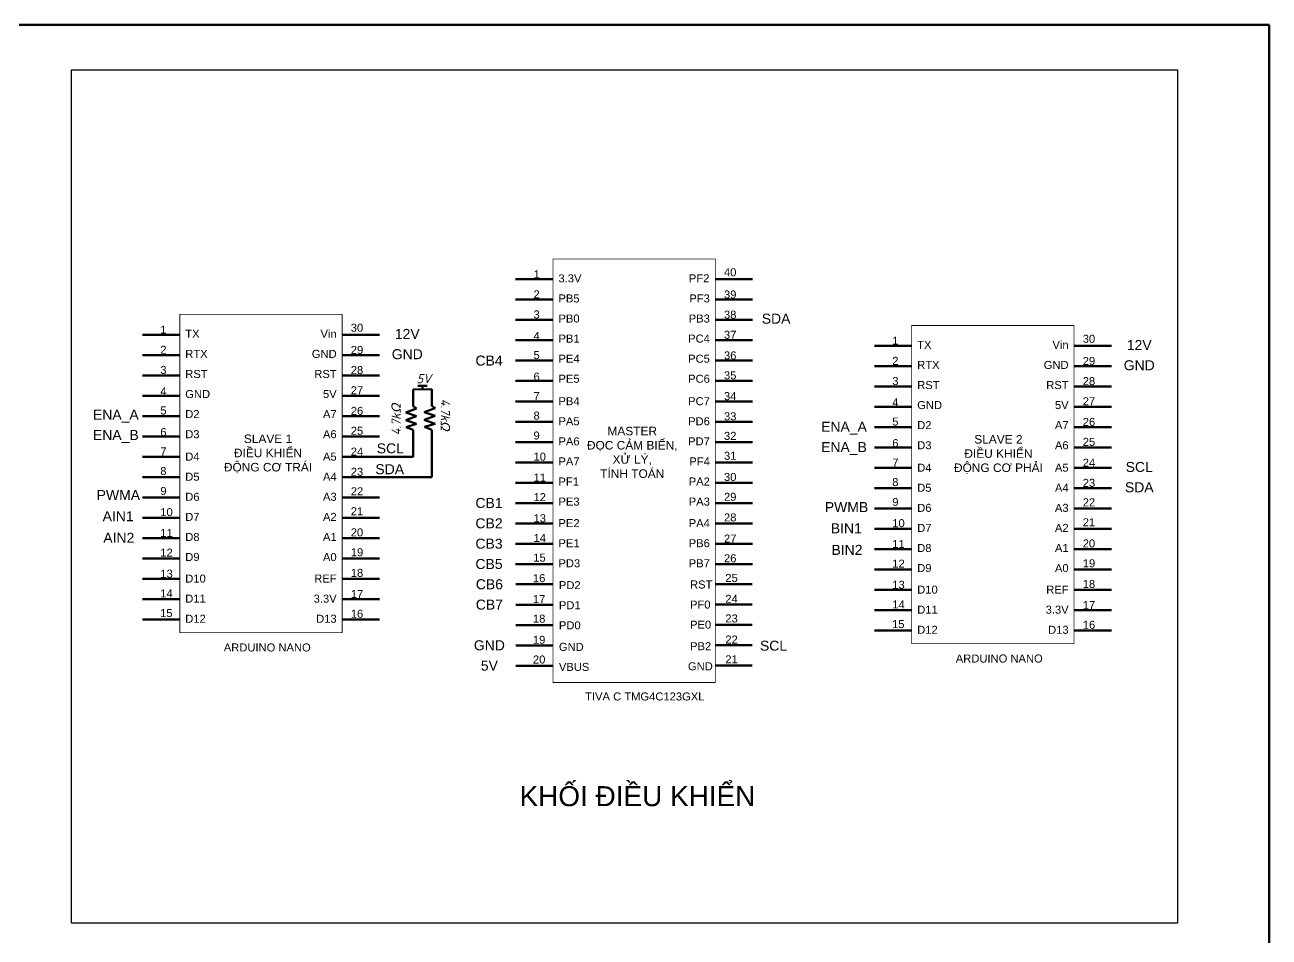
# Model space of a CAD drawing. Header units: millimetres. Extents: x 930 to 2078, y -166 to 631.
# Drawn here: x 1480 to 2078, y 193 to 631 of the extents above; entities that cross this region are included whole.
import ezdxf

# ---------------------------------------------------------------- set-up
doc = ezdxf.new("R2010")
doc.units = ezdxf.units.MM
for name, color, linetype, lineweight in [('Chu', 50, 'Continuous', 25), ('net dam', 7, 'Continuous', 50), ('Sheet', 255, 'Continuous', 50)]:
    doc.layers.add(name, color=color, linetype=linetype, lineweight=lineweight)
doc.styles.add('Sample', font='', dxfattribs={"height": 3.5})
doc.styles.add('TCVN', font='', dxfattribs={"height": 3.5})
doc.styles.get('Sample').set_extended_font_data('TCVN 7284', italic=True)
doc.styles.get('TCVN').set_extended_font_data('TCVN 7284', italic=True)

msp = doc.modelspace()

# ---------------------------------------------------------------- linework, layer by layer
at = {"color": 7, "linetype": 'Continuous', "lineweight": 70}
for q in [(930.33, 630.8), (2077.9, -166.08)]:
    msp.add_line((2077.9, 630.8), q, dxfattribs=at)
at = {"linetype": 'Continuous'}
msp.add_lwpolyline([(1502.57, 609.22), (2033.85, 609.22), (2033.85, 199.3), (1502.57, 199.3)], close=True, dxfattribs=at)
at = {"layer": 'net dam'}
for p, q in [((1733.68, 508.61), (1715.91, 508.61)), ((1812, 508.61), (1829.77, 508.61)), ((1733.68, 498.85), (1715.91, 498.85)), ((1812, 498.85), (1829.77, 498.85)), ((1733.68, 489.08), (1715.91, 489.08)), ((1812, 489.08), (1829.77, 489.08)), ((1554.38, 481.98), (1536.61, 481.98)), ((1632.7, 481.98), (1650.47, 481.98)), ((1733.68, 479.31), (1715.91, 479.31)), ((1812, 479.31), (1829.77, 479.31)), ((1906.04, 476.67), (1888.27, 476.67)), ((1984.36, 476.67), (2002.13, 476.67)), ((1554.38, 472.22), (1536.61, 472.22)), ((1632.7, 472.22), (1650.47, 472.22)), ((1733.68, 469.54), (1715.91, 469.54)), ((1812, 469.54), (1829.77, 469.54)), ((1906.04, 466.91), (1888.27, 466.91)), ((1984.36, 466.91), (2002.13, 466.91)), ((1554.38, 462.45), (1536.61, 462.45)), ((1632.7, 462.45), (1650.47, 462.45)), ((1666.72, 455.67), (1666.72, 447.73)), ((1671.15, 457.48), (1671.17, 455.73)), ((1675.57, 455.79), (1675.57, 447.84)), ((1733.68, 459.77), (1715.91, 459.77)), ((1812, 459.77), (1829.77, 459.77)), ((1906.04, 457.14), (1888.27, 457.14)), ((1984.36, 457.14), (2002.13, 457.14)), ((1554.38, 452.68), (1536.61, 452.68)), ((1632.7, 452.68), (1650.47, 452.68)), ((1733.68, 450), (1715.91, 450)), ((1812, 450), (1829.77, 450)), ((1554.38, 442.91), (1536.61, 442.91)), ((1632.7, 442.91), (1650.47, 442.91)), ((1663.08, 444.68), (1668.33, 446.59)), ((1668.33, 442.86), (1663.08, 444.68)), ((1663.08, 440.94), (1668.33, 442.86)), ((1668.33, 446.59), (1666.72, 447.73)), ((1671.93, 444.79), (1677.18, 446.7)), ((1677.18, 442.97), (1671.93, 444.79)), ((1671.93, 441.06), (1677.18, 442.97)), ((1677.18, 446.7), (1675.57, 447.84)), ((1906.04, 447.37), (1888.27, 447.37)), ((1984.36, 447.37), (2002.13, 447.37)), ((1668.33, 439.12), (1663.08, 440.94)), ((1663.3, 437.62), (1668.33, 439.12)), ((1666.72, 436.27), (1663.3, 437.62)), ((1677.18, 439.24), (1671.93, 441.06)), ((1672.15, 437.74), (1677.18, 439.24)), ((1675.57, 436.39), (1672.15, 437.74)), ((1675.57, 436.39), (1675.57, 413.6)), ((1733.68, 440.23), (1715.91, 440.23)), ((1812, 440.23), (1829.77, 440.23)), ((1906.04, 437.6), (1888.27, 437.6)), ((1984.36, 437.6), (2002.13, 437.6)), ((1554.38, 433.14), (1536.61, 433.14)), ((1632.7, 433.14), (1650.47, 433.14)), ((1666.72, 436.27), (1666.72, 423.37)), ((1733.68, 430.46), (1715.91, 430.46)), ((1812, 430.46), (1829.77, 430.46)), ((1906.04, 427.83), (1888.27, 427.83)), ((1984.36, 427.83), (2002.13, 427.83)), ((1554.38, 423.37), (1536.61, 423.37)), ((1632.7, 423.37), (1666.72, 423.37)), ((1733.68, 420.69), (1715.91, 420.69)), ((1812, 420.69), (1829.77, 420.69)), ((1554.38, 413.6), (1536.61, 413.6)), ((1632.7, 413.6), (1675.57, 413.6)), ((1906.04, 418.06), (1888.27, 418.06)), ((1984.36, 418.06), (2002.13, 418.06)), ((1733.68, 410.92), (1715.91, 410.92)), ((1812, 410.92), (1829.77, 410.92)), ((1906.04, 408.29), (1888.27, 408.29)), ((1984.36, 408.29), (2002.13, 408.29)), ((1554.38, 403.83), (1536.61, 403.83)), ((1632.7, 403.83), (1650.47, 403.83)), ((1733.68, 401.15), (1715.91, 401.15)), ((1812, 401.15), (1829.77, 401.15)), ((1906.04, 398.52), (1888.27, 398.52)), ((1984.36, 398.52), (2002.13, 398.52)), ((1554.38, 394.06), (1536.61, 394.06)), ((1632.7, 394.06), (1650.47, 394.06)), ((1733.68, 391.38), (1715.91, 391.38)), ((1812, 391.38), (1829.77, 391.38)), ((1906.04, 388.75), (1888.27, 388.75)), ((1984.36, 388.75), (2002.13, 388.75)), ((1554.38, 384.29), (1536.61, 384.29)), ((1632.7, 384.29), (1650.47, 384.29)), ((1733.68, 381.61), (1715.91, 381.61)), ((1812, 381.61), (1829.77, 381.61)), ((1906.04, 378.98), (1888.27, 378.98)), ((1984.36, 378.98), (2002.13, 378.98)), ((1554.38, 374.52), (1536.61, 374.52)), ((1632.7, 374.52), (1650.47, 374.52)), ((1733.68, 371.84), (1715.91, 371.84)), ((1812, 371.84), (1829.77, 371.84)), ((1554.38, 364.75), (1536.61, 364.75)), ((1632.7, 364.75), (1650.47, 364.75)), ((1906.04, 369.21), (1888.27, 369.21)), ((1984.36, 369.21), (2002.13, 369.21)), ((1733.84, 362.11), (1716.07, 362.11)), ((1829.61, 362.22), (1811.84, 362.22)), ((1906.04, 359.44), (1888.27, 359.44)), ((1984.36, 359.44), (2002.13, 359.44)), ((1554.38, 354.98), (1536.61, 354.98)), ((1632.7, 354.98), (1650.47, 354.98)), ((1733.84, 352.34), (1716.07, 352.34)), ((1829.61, 352.45), (1811.84, 352.45)), ((1906.04, 349.67), (1888.27, 349.67)), ((1984.36, 349.67), (2002.13, 349.67)), ((1554.38, 345.21), (1536.61, 345.21)), ((1632.7, 345.21), (1650.47, 345.21)), ((1733.84, 342.57), (1716.07, 342.57)), ((1829.61, 342.68), (1811.84, 342.68)), ((1906.04, 339.9), (1888.27, 339.9)), ((1984.36, 339.9), (2002.13, 339.9)), ((1733.84, 332.8), (1716.07, 332.8)), ((1829.61, 332.91), (1811.84, 332.91)), ((1733.84, 323.03), (1716.07, 323.03)), ((1829.61, 323.14), (1811.84, 323.14))]:
    msp.add_line(p, q, dxfattribs=at)
at = {"layer": 'net dam', "const_width": 0.381}
for points in [[(1733.84, 518.39), (1811.84, 518.39), (1811.84, 314.98), (1733.84, 314.98), (1733.84, 518.39)], [(1554.54, 491.76), (1632.54, 491.76), (1632.54, 338.94), (1554.54, 338.94), (1554.54, 491.76)], [(1906.21, 486.45), (1984.2, 486.45), (1984.2, 333.63), (1906.21, 333.63), (1906.21, 486.45)]]:
    msp.add_lwpolyline(points, dxfattribs=at)
at = {"layer": 'Sheet'}
for p, q in [((1666.72, 455.67), (1675.57, 455.79)), ((1668.93, 457.45), (1673.36, 457.51))]:
    msp.add_line(p, q, dxfattribs=at)

# ---------------------------------------------------------------- texts
at = {"layer": 'Chu', "style": 'TCVN'}
msp.add_text('5V', height=4.437, dxfattribs=at).set_placement((1668.39, 458.68))
for rotation, p in [(90, (1660.7, 433.73)), (270, (1679.94, 451.19))]:
    msp.add_text('4.7kΩ', height=4.437, rotation=rotation, dxfattribs=at).set_placement(p)
at = {"layer": 'Chu'}
for s, width, gutter_width, heights, insert, char_height, attachment_point in [('{\\fArial|b0|i0|c0|p34;1}', 11.4231, 3.85, [0], (1724.49, 512.99), 3.8462, 1), ('{\\fArial|b0|i0|c0|p34;3.3V}', 11.4231, 3.85, [0], (1736.47, 510.99), 3.8462, 1), ('{\\fArial|b0|i0|c0|p34;PF2}', 11.4231, 3.85, [0], (1808.97, 510.99), 3.8462, 3), ('{\\fArial|b0|i0|c0|p34;40}', 11.4231, 3.85, [0], (1821.97, 513.91), 3.8462, 3), ('{\\fArial|b0|i0|c0|p34;2}', 11.4231, 3.85, [0], (1724.49, 503.31), 3.8462, 1), ('{\\fArial|b0|i0|c0|p34;39}', 11.4231, 3.85, [0], (1821.97, 503.24), 3.8462, 3), ('{\\fArial|b0|i0|c0|p34;PB5}', 11.4231, 3.85, [0], (1736.47, 501.35), 3.8462, 1), ('{\\fArial|b0|i0|c0|p34;PF3}', 11.4231, 3.85, [0], (1809.21, 501.35), 3.8462, 3), ('{\\fArial|b0|i0|c0|p34;3}', 11.4231, 3.85, [0], (1724.49, 493.64), 3.8462, 1), ('{\\fArial|b0|i0|c0|p34;PB0}', 11.4231, 3.85, [0], (1736.47, 491.7), 3.8462, 1), ('{\\fArial|b0|i0|c0|p34;PB3}', 11.4231, 3.85, [0], (1809.21, 491.7), 3.8462, 3), ('{\\fArial|b0|i0|c0|p34;38}', 11.4231, 3.85, [0], (1821.97, 493.57), 3.8462, 3), ('{\\fArial|b0|i0|c0|p34;1}', 11.4231, 3.85, [0], (1545.19, 486.36), 3.8462, 1), ('{\\fArial|b0|i0|c0|p34;TX}', 11.4231, 3.85, [0], (1557.17, 484.36), 3.8462, 1), ('{\\fArial|b0|i0|c0|p34;Vin}', 11.4231, 3.85, [0], (1629.91, 484.36), 3.8462, 3), ('{\\fArial|b0|i0|c0|p34;30}', 11.4231, 3.85, [0], (1642.67, 487.28), 3.8462, 3), ('{\\fArial|b0|i0|c0|p34;4}', 11.4231, 3.85, [0], (1724.49, 483.35), 3.8462, 1), ('{\\fArial|b0|i0|c0|p34;PB1}', 11.4231, 3.85, [0], (1736.47, 482.06), 3.8462, 1), ('{\\fArial|b0|i0|c0|p34;PC4}', 11.4231, 3.85, [0], (1809.21, 482.06), 3.8462, 3), ('{\\fArial|b0|i0|c0|p34;37}', 11.4231, 3.85, [0], (1821.97, 483.89), 3.8462, 3), ('{\\fArial|b0|i0|c0|p34;1}', 11.4231, 3.85, [0], (1896.85, 481.05), 3.8462, 1), ('{\\fArial|b0|i0|c0|p34;TX}', 11.4231, 3.85, [0], (1908.83, 479.05), 3.8462, 1), ('{\\fArial|b0|i0|c0|p34;Vin}', 11.4231, 3.85, [0], (1981.57, 479.05), 3.8462, 3), ('{\\fArial|b0|i0|c0|p34;30}', 11.4231, 3.85, [0], (1994.33, 481.97), 3.8462, 3), ('{\\fArial|b0|i0|c0|p34;2}', 11.4231, 3.85, [0], (1545.19, 476.68), 3.8462, 1), ('{\\fArial|b0|i0|c0|p34;RTX}', 11.4231, 3.85, [0], (1557.17, 474.72), 3.8462, 1), ('{\\fArial|b0|i0|c0|p34;GND}', 11.4231, 3.85, [0], (1629.91, 474.72), 3.8462, 3), ('{\\fArial|b0|i0|c0|p34;29}', 11.4231, 3.85, [0], (1642.67, 476.61), 3.8462, 3), ('{\\fArial|b0|i0|c0|p34;5}', 11.4231, 3.85, [0], (1724.49, 474.15), 3.8462, 1), ('{\\fArial|b0|i0|c0|p34;PE4}', 11.4231, 3.85, [0], (1736.47, 472.42), 3.8462, 1), ('{\\fArial|b0|i0|c0|p34;PC5}', 11.4231, 3.85, [0], (1809.21, 472.42), 3.8462, 3), ('{\\fArial|b0|i0|c0|p34;36}', 11.4231, 3.85, [0], (1821.97, 473.98), 3.8462, 3), ('{\\fArial|b0|i0|c0|p34;3}', 11.4231, 3.85, [0], (1545.19, 467.01), 3.8462, 1), ('{\\fArial|b0|i0|c0|p34;28}', 11.4231, 3.85, [0], (1642.67, 466.94), 3.8462, 3), ('{\\fArial|b0|i0|c0|p34;2}', 11.4231, 3.85, [0], (1896.85, 471.37), 3.8462, 1), ('{\\fArial|b0|i0|c0|p34;RTX}', 11.4231, 3.85, [0], (1908.83, 469.41), 3.8462, 1), ('{\\fArial|b0|i0|c0|p34;GND}', 11.4231, 3.85, [0], (1981.57, 469.41), 3.8462, 3), ('{\\fArial|b0|i0|c0|p34;29}', 11.4231, 3.85, [0], (1994.33, 471.3), 3.8462, 3), ('{\\fArial|b0|i0|c0|p34;RST}', 11.4231, 3.85, [0], (1557.17, 465.07), 3.8462, 1), ('{\\fArial|b0|i0|c0|p34;RST}', 11.4231, 3.85, [0], (1629.91, 465.07), 3.8462, 3), ('{\\fArial|b0|i0|c0|p34;6}', 11.4231, 3.85, [0], (1724.49, 463.79), 3.8462, 1), ('{\\fArial|b0|i0|c0|p34;PE5}', 11.4231, 3.85, [0], (1736.47, 462.77), 3.8462, 1), ('{\\fArial|b0|i0|c0|p34;PC6}', 11.4231, 3.85, [0], (1809.21, 462.77), 3.8462, 3), ('{\\fArial|b0|i0|c0|p34;35}', 11.4231, 3.85, [0], (1821.97, 464.41), 3.8462, 3), ('{\\fArial|b0|i0|c0|p34;3}', 11.4231, 3.85, [0], (1896.85, 461.7), 3.8462, 1), ('{\\fArial|b0|i0|c0|p34;28}', 11.4231, 3.85, [0], (1994.33, 461.63), 3.8462, 3), ('{\\fArial|b0|i0|c0|p34;4}', 11.4231, 3.85, [0], (1545.19, 456.72), 3.8462, 1), ('{\\fArial|b0|i0|c0|p34;GND}', 11.4231, 3.85, [0], (1557.17, 455.43), 3.8462, 1), ('{\\fArial|b0|i0|c0|p34;5V}', 11.4231, 3.85, [0], (1629.91, 455.43), 3.8462, 3), ('{\\fArial|b0|i0|c0|p34;27}', 11.4231, 3.85, [0], (1642.67, 457.26), 3.8462, 3), ('{\\fArial|b0|i0|c0|p34;7}', 11.4231, 3.85, [0], (1724.49, 454.46), 3.8462, 1), ('{\\fArial|b0|i0|c0|p34;34}', 11.4231, 3.85, [0], (1821.97, 454.41), 3.8462, 3), ('{\\fArial|b0|i0|c0|p34;RST}', 11.4231, 3.85, [0], (1908.83, 459.76), 3.8462, 1), ('{\\fArial|b0|i0|c0|p34;RST}', 11.4231, 3.85, [0], (1981.57, 459.76), 3.8462, 3), ('{\\fArial|b0|i0|c0|p34;PB4}', 11.4231, 3.85, [0], (1736.47, 452), 3.8462, 1), ('{\\fArial|b0|i0|c0|p34;PC7}', 11.4231, 3.85, [0], (1809.21, 452), 3.8462, 3), ('{\\fArial|b0|i0|c0|p34;4}', 11.4231, 3.85, [0], (1896.85, 451.41), 3.8462, 1), ('{\\fArial|b0|i0|c0|p34;GND}', 11.4231, 3.85, [0], (1908.83, 450.12), 3.8462, 1), ('{\\fArial|b0|i0|c0|p34;5V}', 11.4231, 3.85, [0], (1981.57, 450.12), 3.8462, 3), ('{\\fArial|b0|i0|c0|p34;27}', 11.4231, 3.85, [0], (1994.33, 451.95), 3.8462, 3), ('{\\fArial|b0|i0|c0|p34;5}', 11.4231, 3.85, [0], (1545.19, 447.52), 3.8462, 1), ('{\\fArial|b0|i0|c0|p34;D2}', 11.4231, 3.85, [0], (1557.17, 445.79), 3.8462, 1), ('{\\fArial|b0|i0|c0|p34;A7}', 11.4231, 3.85, [0], (1629.91, 445.79), 3.8462, 3), ('{\\fArial|b0|i0|c0|p34;26}', 11.4231, 3.85, [0], (1642.67, 447.35), 3.8462, 3), ('{\\fArial|b0|i0|c0|p34;8}', 11.4231, 3.85, [0], (1724.49, 445.08), 3.8462, 1), ('{\\fArial|b0|i0|c0|p34;PA5}', 11.4231, 3.85, [0], (1736.47, 442.35), 3.8462, 1), ('{\\fArial|b0|i0|c0|p34;PD6}', 11.4231, 3.85, [0], (1809.21, 442.35), 3.8462, 3), ('{\\fArial|b0|i0|c0|p34;33}', 11.4231, 3.85, [0], (1821.97, 444.72), 3.8462, 3), ('{\\fArial|b0|i0|c0|p34;6}', 11.4231, 3.85, [0], (1545.19, 437.16), 3.8462, 1), ('{\\fArial|b0|i0|c0|p34;25}', 11.4231, 3.85, [0], (1642.67, 437.78), 3.8462, 3), ('\\pxqc;{\\fArial|b0|i0|c0|p34;MASTER\\PĐỌC CẢM BIẾN,\\PXỬ LÝ, \\PTÍNH TOÁN}', 53.877, 4.4, [41.33], (1744.98, 437.78), 4.0936, 1), ('{\\fArial|b0|i0|c0|p34;5}', 11.4231, 3.85, [0], (1896.85, 442.21), 3.8462, 1), ('{\\fArial|b0|i0|c0|p34;D2}', 11.4231, 3.85, [0], (1908.83, 440.48), 3.8462, 1), ('{\\fArial|b0|i0|c0|p34;A7}', 11.4231, 3.85, [0], (1981.57, 440.48), 3.8462, 3), ('{\\fArial|b0|i0|c0|p34;26}', 11.4231, 3.85, [0], (1994.33, 442.04), 3.8462, 3), ('{\\fArial|b0|i0|c0|p34;D3}', 11.4231, 3.85, [0], (1557.17, 436.14), 3.8462, 1), ('\\pxqc;{\\fArial|b0|i0|c0|p34;SLAVE 1\\PĐIỀU KHIỂN \\PĐỘNG CƠ TRÁI}', 61.0964, 3.82, [0], (1566.39, 434.07), 4.0936, 1), ('{\\fArial|b0|i0|c0|p34;A6}', 11.4231, 3.85, [0], (1629.91, 436.14), 3.8462, 3), ('{\\fArial|b0|i0|c0|p34;9}', 11.4231, 3.85, [0], (1724.49, 435.51), 3.8462, 1), ('{\\fArial|b0|i0|c0|p34;PA6}', 11.4231, 3.85, [0], (1736.47, 432.71), 3.8462, 1), ('{\\fArial|b0|i0|c0|p34;PD7}', 11.4231, 3.85, [0], (1809.21, 432.71), 3.8462, 3), ('{\\fArial|b0|i0|c0|p34;32}', 11.4231, 3.85, [0], (1821.97, 435.33), 3.8462, 3), ('{\\fArial|b0|i0|c0|p34;6}', 11.4231, 3.85, [0], (1896.85, 431.85), 3.8462, 1), ('{\\fArial|b0|i0|c0|p34;D3}', 11.4231, 3.85, [0], (1908.83, 430.83), 3.8462, 1), ('\\pxqc;{\\fArial|b0|i0|c0|p34;SLAVE 2\\PĐIỀU KHIỂN \\PĐỘNG CƠ PHẢI}', 55.9141, 4.4, [28.42], (1919.89, 433.8), 4.0936, 1), ('{\\fArial|b0|i0|c0|p34;A6}', 11.4231, 3.85, [0], (1981.57, 430.83), 3.8462, 3), ('{\\fArial|b0|i0|c0|p34;25}', 11.4231, 3.85, [0], (1994.33, 432.47), 3.8462, 3), ('{\\fArial|b0|i0|c0|p34;7}', 11.4231, 3.85, [0], (1545.19, 427.83), 3.8462, 1), ('{\\fArial|b0|i0|c0|p34;D4}', 11.4231, 3.85, [0], (1557.17, 425.37), 3.8462, 1), ('{\\fArial|b0|i0|c0|p34;A5}', 11.4231, 3.85, [0], (1629.91, 425.37), 3.8462, 3), ('{\\fArial|b0|i0|c0|p34;24}', 11.4231, 3.85, [0], (1642.67, 427.78), 3.8462, 3), ('{\\fArial|b0|i0|c0|p34;10}', 11.4231, 3.85, [0], (1724.49, 425.35), 3.8462, 1), ('{\\fArial|b0|i0|c0|p34;31}', 11.4231, 3.85, [0], (1821.97, 425.77), 3.8462, 3), ('{\\fArial|b0|i0|c0|p34;8}', 11.4231, 3.85, [0], (1545.19, 418.45), 3.8462, 1), ('{\\fArial|b0|i0|c0|p34;PA7}', 11.4231, 3.85, [0], (1736.47, 423.07), 3.8462, 1), ('{\\fArial|b0|i0|c0|p34;PF4}', 11.4231, 3.85, [0], (1809.21, 423.07), 3.8462, 3), ('{\\fArial|b0|i0|c0|p34;7}', 11.4231, 3.85, [0], (1896.85, 422.52), 3.8462, 1), ('{\\fArial|b0|i0|c0|p34;D4}', 11.4231, 3.85, [0], (1908.83, 420.06), 3.8462, 1), ('{\\fArial|b0|i0|c0|p34;A5}', 11.4231, 3.85, [0], (1981.57, 420.06), 3.8462, 3), ('{\\fArial|b0|i0|c0|p34;24}', 11.4231, 3.85, [0], (1994.33, 422.47), 3.8462, 3), ('{\\fArial|b0|i0|c0|p34;D5}', 11.4231, 3.85, [0], (1557.17, 415.72), 3.8462, 1), ('{\\fArial|b0|i0|c0|p34;A4}', 11.4231, 3.85, [0], (1629.91, 415.72), 3.8462, 3), ('{\\fArial|b0|i0|c0|p34;23}', 11.4231, 3.85, [0], (1642.67, 418.09), 3.8462, 3), ('{\\fArial|b0|i0|c0|p34;11}', 11.4231, 3.85, [0], (1724.49, 415.33), 3.8462, 1), ('{\\fArial|b0|i0|c0|p34;PF1}', 11.4231, 3.85, [0], (1736.47, 413.42), 3.8462, 1), ('{\\fArial|b0|i0|c0|p34;PA2}', 11.4231, 3.85, [0], (1809.21, 413.42), 3.8462, 3), ('{\\fArial|b0|i0|c0|p34;30}', 11.4231, 3.85, [0], (1821.97, 415.61), 3.8462, 3), ('{\\fArial|b0|i0|c0|p34;8}', 11.4231, 3.85, [0], (1896.85, 413.14), 3.8462, 1), ('{\\fArial|b0|i0|c0|p34;23}', 11.4231, 3.85, [0], (1994.33, 412.78), 3.8462, 3), ('{\\fArial|b0|i0|c0|p34;9}', 11.4231, 3.85, [0], (1545.19, 408.88), 3.8462, 1), ('{\\fArial|b0|i0|c0|p34;22}', 11.4231, 3.85, [0], (1642.67, 408.7), 3.8462, 3), ('{\\fArial|b0|i0|c0|p34;D5}', 11.4231, 3.85, [0], (1908.83, 410.41), 3.8462, 1), ('{\\fArial|b0|i0|c0|p34;A4}', 11.4231, 3.85, [0], (1981.57, 410.41), 3.8462, 3), ('{\\fArial|b0|i0|c0|p34;D6}', 11.4231, 3.85, [0], (1557.17, 406.08), 3.8462, 1), ('{\\fArial|b0|i0|c0|p34;A3}', 11.4231, 3.85, [0], (1629.91, 406.08), 3.8462, 3), ('{\\fArial|b0|i0|c0|p34;12}', 11.4231, 3.85, [0], (1724.49, 405.91), 3.8462, 1), ('{\\fArial|b0|i0|c0|p34;PE3}', 11.4231, 3.85, [0], (1736.47, 403.78), 3.8462, 1), ('{\\fArial|b0|i0|c0|p34;PA3}', 11.4231, 3.85, [0], (1809.21, 403.78), 3.8462, 3), ('{\\fArial|b0|i0|c0|p34;29}', 11.4231, 3.85, [0], (1821.97, 406.07), 3.8462, 3), ('{\\fArial|b0|i0|c0|p34;9}', 11.4231, 3.85, [0], (1896.85, 403.57), 3.8462, 1), ('{\\fArial|b0|i0|c0|p34;D6}', 11.4231, 3.85, [0], (1908.83, 400.77), 3.8462, 1), ('{\\fArial|b0|i0|c0|p34;A3}', 11.4231, 3.85, [0], (1981.57, 400.77), 3.8462, 3), ('{\\fArial|b0|i0|c0|p34;22}', 11.4231, 3.85, [0], (1994.33, 403.39), 3.8462, 3), ('{\\fArial|b0|i0|c0|p34;10}', 11.4231, 3.85, [0], (1545.19, 398.72), 3.8462, 1), ('{\\fArial|b0|i0|c0|p34;D7}', 11.4231, 3.85, [0], (1557.17, 396.44), 3.8462, 1), ('{\\fArial|b0|i0|c0|p34;A2}', 11.4231, 3.85, [0], (1629.91, 396.44), 3.8462, 3), ('{\\fArial|b0|i0|c0|p34;21}', 11.4231, 3.85, [0], (1642.67, 399.14), 3.8462, 3), ('{\\fArial|b0|i0|c0|p34;13}', 11.4231, 3.85, [0], (1724.49, 395.76), 3.8462, 1), ('{\\fArial|b0|i0|c0|p34;28}', 11.4231, 3.85, [0], (1821.97, 396.17), 3.8462, 3), ('{\\fArial|b0|i0|c0|p34;11}', 11.4231, 3.85, [0], (1545.19, 388.7), 3.8462, 1), ('{\\fArial|b0|i0|c0|p34;20}', 11.4231, 3.85, [0], (1642.67, 388.98), 3.8462, 3), ('{\\fArial|b0|i0|c0|p34;PE2}', 11.4231, 3.85, [0], (1736.47, 393.43), 3.8462, 1), ('{\\fArial|b0|i0|c0|p34;PA4}', 11.4231, 3.85, [0], (1809.21, 393.43), 3.8462, 3), ('{\\fArial|b0|i0|c0|p34;10}', 11.4231, 3.85, [0], (1896.85, 393.41), 3.8462, 1), ('{\\fArial|b0|i0|c0|p34;D7}', 11.4231, 3.85, [0], (1908.83, 391.13), 3.8462, 1), ('{\\fArial|b0|i0|c0|p34;A2}', 11.4231, 3.85, [0], (1981.57, 391.13), 3.8462, 3), ('{\\fArial|b0|i0|c0|p34;21}', 11.4231, 3.85, [0], (1994.33, 393.83), 3.8462, 3), ('{\\fArial|b0|i0|c0|p34;D8}', 11.4231, 3.85, [0], (1557.17, 386.79), 3.8462, 1), ('{\\fArial|b0|i0|c0|p34;A1}', 11.4231, 3.85, [0], (1629.91, 386.79), 3.8462, 3), ('{\\fArial|b0|i0|c0|p34;14}', 11.4231, 3.85, [0], (1724.49, 386.29), 3.8462, 1), ('{\\fArial|b0|i0|c0|p34;PE1}', 11.4231, 3.85, [0], (1736.47, 383.79), 3.8462, 1), ('{\\fArial|b0|i0|c0|p34;PB6}', 11.4231, 3.85, [0], (1809.21, 383.79), 3.8462, 3), ('{\\fArial|b0|i0|c0|p34;27}', 11.4231, 3.85, [0], (1821.97, 386.02), 3.8462, 3), ('{\\fArial|b0|i0|c0|p34;11}', 11.4231, 3.85, [0], (1896.85, 383.39), 3.8462, 1), ('{\\fArial|b0|i0|c0|p34;20}', 11.4231, 3.85, [0], (1994.33, 383.67), 3.8462, 3), ('{\\fArial|b0|i0|c0|p34;12}', 11.4231, 3.85, [0], (1545.19, 379.28), 3.8462, 1), ('{\\fArial|b0|i0|c0|p34;D9}', 11.4231, 3.85, [0], (1557.17, 377.15), 3.8462, 1), ('{\\fArial|b0|i0|c0|p34;A0}', 11.4231, 3.85, [0], (1629.91, 377.15), 3.8462, 3), ('{\\fArial|b0|i0|c0|p34;19}', 11.4231, 3.85, [0], (1642.67, 379.44), 3.8462, 3), ('{\\fArial|b0|i0|c0|p34;15}', 11.4231, 3.85, [0], (1724.37, 376.87), 3.8462, 1), ('{\\fArial|b0|i0|c0|p34;26}', 11.4231, 3.85, [0], (1821.97, 376.54), 3.8462, 3), ('{\\fArial|b0|i0|c0|p34;D8}', 11.4231, 3.85, [0], (1908.83, 381.48), 3.8462, 1), ('{\\fArial|b0|i0|c0|p34;A1}', 11.4231, 3.85, [0], (1981.57, 381.48), 3.8462, 3), ('{\\fArial|b0|i0|c0|p34;PD3}', 11.4231, 3.85, [0], (1736.47, 374.14), 3.8462, 1), ('{\\fArial|b0|i0|c0|p34;PB7}', 11.4231, 3.85, [0], (1809.21, 374.14), 3.8462, 3), ('{\\fArial|b0|i0|c0|p34;12}', 11.4231, 3.85, [0], (1896.85, 373.97), 3.8462, 1), ('{\\fArial|b0|i0|c0|p34;D9}', 11.4231, 3.85, [0], (1908.83, 371.84), 3.8462, 1), ('{\\fArial|b0|i0|c0|p34;A0}', 11.4231, 3.85, [0], (1981.57, 371.84), 3.8462, 3), ('{\\fArial|b0|i0|c0|p34;19}', 11.4231, 3.85, [0], (1994.33, 374.13), 3.8462, 3), ('{\\fArial|b0|i0|c0|p34;13}', 11.4231, 3.85, [0], (1545.19, 369.13), 3.8462, 1), ('{\\fArial|b0|i0|c0|p34;D10}', 11.4231, 3.85, [0], (1557.17, 366.8), 3.8462, 1), ('{\\fArial|b0|i0|c0|p34;REF}', 11.4231, 3.85, [0], (1629.91, 366.8), 3.8462, 3), ('{\\fArial|b0|i0|c0|p34;18}', 11.4231, 3.85, [0], (1642.67, 369.54), 3.8462, 3), ('{\\fArial|b0|i0|c0|p34;16}', 11.4231, 3.85, [0], (1724.21, 366.99), 3.8462, 1), ('{\\fArial|b0|i0|c0|p34;25}', 11.4231, 3.85, [0], (1816.65, 367.1), 3.8462, 1), ('{\\fArial|b0|i0|c0|p34;14}', 11.4231, 3.85, [0], (1545.19, 359.66), 3.8462, 1), ('{\\fArial|b0|i0|c0|p34;17}', 11.4231, 3.85, [0], (1642.67, 359.39), 3.8462, 3), ('{\\fArial|b0|i0|c0|p34;PD2}', 11.4231, 3.85, [0], (1736.68, 363.64), 3.8462, 1), ('{\\fArial|b0|i0|c0|p34;RST}', 11.4231, 3.85, [0], (1799.7, 363.95), 3.8462, 1), ('{\\fArial|b0|i0|c0|p34;13}', 11.4231, 3.85, [0], (1896.85, 363.82), 3.8462, 1), ('{\\fArial|b0|i0|c0|p34;D10}', 11.4231, 3.85, [0], (1908.83, 361.49), 3.8462, 1), ('{\\fArial|b0|i0|c0|p34;REF}', 11.4231, 3.85, [0], (1981.57, 361.49), 3.8462, 3), ('{\\fArial|b0|i0|c0|p34;18}', 11.4231, 3.85, [0], (1994.33, 364.23), 3.8462, 3), ('{\\fArial|b0|i0|c0|p34;D11}', 11.4231, 3.85, [0], (1557.17, 357.16), 3.8462, 1), ('{\\fArial|b0|i0|c0|p34;3.3V}', 11.4231, 3.85, [0], (1629.91, 357.16), 3.8462, 3), ('{\\fArial|b0|i0|c0|p34;17}', 11.4231, 3.85, [0], (1724.21, 356.97), 3.8462, 1), ('{\\fArial|b0|i0|c0|p34;PD1}', 11.4231, 3.85, [0], (1736.68, 354), 3.8462, 1), ('{\\fArial|b0|i0|c0|p34;PF0}', 11.4231, 3.85, [0], (1799.68, 354.3), 3.8462, 1), ('{\\fArial|b0|i0|c0|p34;24}', 11.4231, 3.85, [0], (1816.65, 357.07), 3.8462, 1), ('{\\fArial|b0|i0|c0|p34;14}', 11.4231, 3.85, [0], (1896.85, 354.35), 3.8462, 1), ('{\\fArial|b0|i0|c0|p34;17}', 11.4231, 3.85, [0], (1994.33, 354.08), 3.8462, 3), ('{\\fArial|b0|i0|c0|p34;15}', 11.4231, 3.85, [0], (1545.07, 350.24), 3.8462, 1), ('{\\fArial|b0|i0|c0|p34;D12}', 11.4231, 3.85, [0], (1557.17, 347.51), 3.8462, 1), ('{\\fArial|b0|i0|c0|p34;D13}', 11.4231, 3.85, [0], (1629.91, 347.51), 3.8462, 3), ('{\\fArial|b0|i0|c0|p34;16}', 11.4231, 3.85, [0], (1642.67, 349.91), 3.8462, 3), ('{\\fArial|b0|i0|c0|p34;18}', 11.4231, 3.85, [0], (1724.21, 347.55), 3.8462, 1), ('{\\fArial|b0|i0|c0|p34;23}', 11.4231, 3.85, [0], (1816.65, 347.65), 3.8462, 1), ('{\\fArial|b0|i0|c0|p34;D11}', 11.4231, 3.85, [0], (1908.83, 351.85), 3.8462, 1), ('{\\fArial|b0|i0|c0|p34;3.3V}', 11.4231, 3.85, [0], (1981.57, 351.85), 3.8462, 3), ('{\\fArial|b0|i0|c0|p34;PD0}', 11.4231, 3.85, [0], (1736.68, 344.35), 3.8462, 1), ('{\\fArial|b0|i0|c0|p34;PE0}', 11.4231, 3.85, [0], (1799.7, 344.66), 3.8462, 1), ('{\\fArial|b0|i0|c0|p34;15}', 11.4231, 3.85, [0], (1896.74, 344.93), 3.8462, 1), ('{\\fArial|b0|i0|c0|p34;D12}', 11.4231, 3.85, [0], (1908.83, 342.2), 3.8462, 1), ('{\\fArial|b0|i0|c0|p34;D13}', 11.4231, 3.85, [0], (1981.57, 342.2), 3.8462, 3), ('{\\fArial|b0|i0|c0|p34;16}', 11.4231, 3.85, [0], (1994.33, 344.6), 3.8462, 3), ('{\\fArial|b0|i0|c0|p34;19}', 11.4231, 3.85, [0], (1724.21, 337.4), 3.8462, 1), ('{\\fArial|b0|i0|c0|p34;22}', 11.4231, 3.85, [0], (1816.65, 337.51), 3.8462, 1), ('{\\fArial|b0|i0|c0|p34;ARDUINO NANO}', 61.4542, 3.85, [4.58], (1575.68, 333.71), 3.8462, 1), ('{\\fArial|b0|i0|c0|p34;GND}', 11.4231, 3.85, [0], (1736.68, 334.01), 3.8462, 1), ('{\\fArial|b0|i0|c0|p34;PB2}', 11.4231, 3.85, [0], (1799.7, 334.32), 3.8462, 1), ('{\\fArial|b0|i0|c0|p34;20}', 11.4231, 3.85, [0], (1724.21, 327.93), 3.8462, 1), ('{\\fArial|b0|i0|c0|p34;VBUS}', 11.4231, 3.85, [0], (1736.68, 324.37), 3.8462, 1), ('{\\fArial|b0|i0|c0|p34;GND}', 11.4231, 3.85, [0], (1798.68, 324.67), 3.8462, 1), ('{\\fArial|b0|i0|c0|p34;21}', 11.4231, 3.85, [0], (1816.65, 328.03), 3.8462, 1), ('{\\fArial|b0|i0|c0|p34;ARDUINO NANO}', 61.4542, 3.85, [4.58], (1927.35, 328.4), 3.8462, 1), ('{\\fArial|b0|i0|c0|p34;TIVA C TMG4C123GXL}', 61.4542, 3.85, [4.58], (1749.29, 310.18), 3.8462, 1)]:
    msp.add_mtext_dynamic_manual_height_columns(s, width=width, gutter_width=gutter_width, heights=heights, dxfattribs=dict(at, insert=insert, char_height=char_height, attachment_point=attachment_point))
at = {"layer": 'Chu', "char_height": 4.8019, "width": 11.7436, "attachment_point": 5}
for s, insert in [('{\\fArial|b0|i0|c0|p34;SDA}', (1841.03, 489.66)), ('{\\fArial|b0|i0|c0|p34;12V}', (1663.84, 482.37)), ('{\\fArial|b0|i0|c0|p34;12V}', (2015.51, 477.06)), ('{\\fArial|b0|i0|c0|p34;GND}', (1663.84, 472.6)), ('{\\fArial|b0|i0|c0|p34;CB4}', (1703.11, 469.54)), ('{\\fArial|b0|i0|c0|p34;GND}', (2015.51, 467.29)), ('{\\fArial|b0|i0|c0|p34;ENA_A}', (1523.81, 442.91)), ('{\\fArial|b0|i0|c0|p34;ENA_A}', (1873.65, 437.11)), ('{\\fArial|b0|i0|c0|p34;ENA_B}', (1523.81, 433.14)), ('{\\fArial|b0|i0|c0|p34;ENA_B}', (1873.65, 427.34)), ('{\\fArial|b0|i0|c0|p34;SCL}', (1655.69, 427.39)), ('{\\fArial|b0|i0|c0|p34;SDA}', (1655.41, 417.37)), ('{\\fArial|b0|i0|c0|p34;SCL}', (2015.51, 418.45)), ('{\\fArial|b0|i0|c0|p34;PWMA}', (1525.04, 405.01)), ('{\\fArial|b0|i0|c0|p34;SDA}', (2015.51, 408.68)), ('{\\fArial|b0|i0|c0|p34;CB1}', (1703.11, 401.15)), ('{\\fArial|b0|i0|c0|p34;PWMB}', (1874.87, 399.21)), ('{\\fArial|b0|i0|c0|p34;AIN1}', (1524.94, 394.81)), ('{\\fArial|b0|i0|c0|p34;CB2}', (1703.11, 391.38)), ('{\\fArial|b0|i0|c0|p34;BIN1}', (1874.78, 389.02)), ('{\\fArial|b0|i0|c0|p34;AIN2}', (1525.25, 384.46)), ('{\\fArial|b0|i0|c0|p34;CB3}', (1703.11, 381.61)), ('{\\fArial|b0|i0|c0|p34;BIN2}', (1875.08, 378.66)), ('{\\fArial|b0|i0|c0|p34;CB5}', (1703.11, 371.84)), ('{\\fArial|b0|i0|c0|p34;CB6}', (1703.28, 362.11)), ('{\\fArial|b0|i0|c0|p34;CB7}', (1703.28, 352.34)), ('{\\fArial|b0|i0|c0|p34;GND}', (1703.28, 332.8)), ('{\\fArial|b0|i0|c0|p34;S\\H1.00001x;CL}', (1839.81, 332.6)), ('{\\fArial|b0|i0|c0|p34;5V}', (1703.28, 323.03))]:
    msp.add_mtext(s, dxfattribs=dict(at, insert=insert))
at = {"layer": 'Chu', "insert": (1774.43, 260.31), "char_height": 9.6037, "width": 203.6454, "attachment_point": 5, "style": 'Sample'}
msp.add_mtext('{\\fArial|b0|i0|c0|p34;\\C7;KHỐI ĐIỀU KHIỂN}', dxfattribs=at)

doc.saveas('drawing.dxf')
